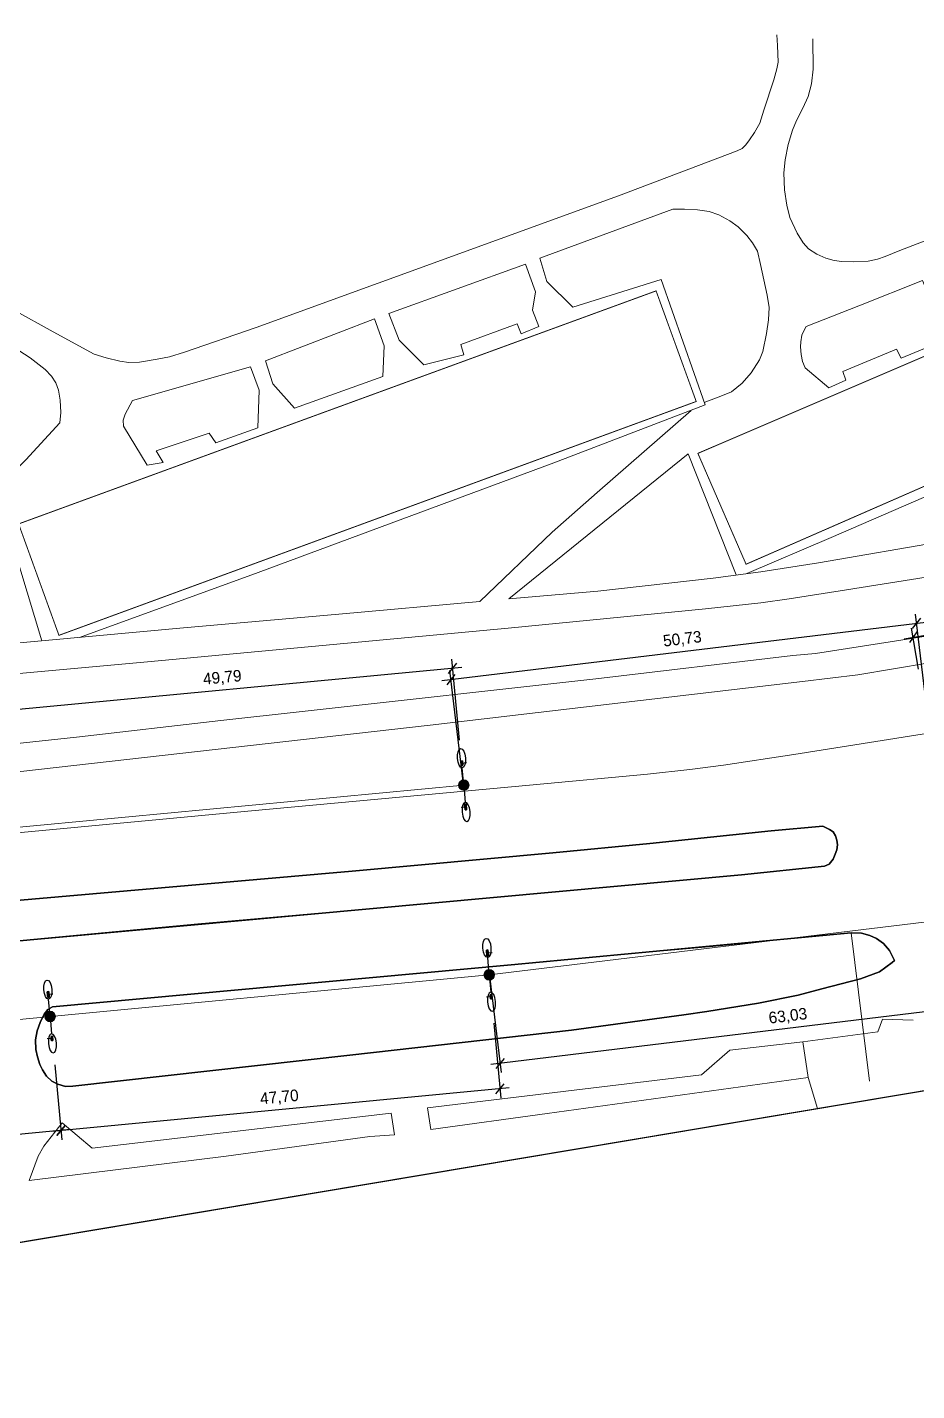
# Model space of a CAD drawing. Extents: x -105 to 2796, y -10 to 1087.
# Drawn here: x 206.5 to 302.7, y -9.6 to 137.9 of the extents above; entities that cross this region are included whole.
import ezdxf

# ---------------------------------------------------------------- set-up
doc = ezdxf.new("R2010")
doc.units = 0
doc.header["$MEASUREMENT"] = 0
for name, color, linetype in [('_МЕЖЕВОЙ_П-ЗУ_НОВЫЕ', 7, 'Continuous'), ('DLXLUM02', 1, 'Continuous'), ('DLXLUM03', 3, 'Continuous'), ('DLXLUM04', 5, 'Continuous'), ('DLXLUMEX', 2, 'Continuous'), ('DLXSCENE', 7, 'Continuous'), ('Размeh', 7, 'Continuous')]:
    doc.layers.add(name, color=color, linetype=linetype)
doc.layers.add('ОСВЕЩЕНИЕ', color=7, linetype='Continuous', lineweight=15)
doc.layers.add('ситуация', color=7, linetype='Continuous', lineweight=15)
doc.dimstyles.new('Благоуст', dxfattribs={"dimtxt": 1.25, "dimasz": 1, "dimexe": 1, "dimexo": 0.4085, "dimgap": 0.55, "dimtad": 1, "dimzin": 0, "dimtxsty": 'Standard', "dimblk": 'OBLIQUE', "dimcen": 0.6975, "dimdle": 1, "dimclrt": 256, "dimazin": 0, "dimtfac": 1, "dimtofl": 0, "dimtmove": 1, "dimatfit": 3, "dimldrblk": 'OBLIQUE', "dimfxl": 1, "dimtolj": 1, "dimtzin": 0, "dimarcsym": 0})

# ---------------------------------------------------------------- blocks, each defined once
blk = doc.blocks.new('*U56')
for p, q in [((0.06, 0.33), (-0.11, 0.32)), ((-0.11, 0.32), (0.06, 0.33)), ((-0.11, 0.28), (-0.11, 0.32)), ((-0.11, 0.32), (-0.06, -0.25)), ((-0.11, 0.32), (-0.11, 0.28)), ((-0.06, -0.25), (-0.11, 0.32)), ((0.06, 0.29), (-0.11, 0.28)), ((-0.11, 0.28), (0.06, 0.29)), ((-0.11, 0.28), (-0.06, -0.29)), ((-0.06, -0.29), (-0.11, 0.28)), ((0.06, 0.29), (0.06, 0.33)), ((0.06, 0.33), (0.06, 0.29)), ((0.1, -0.24), (0.06, 0.33)), ((0.06, 0.33), (0.1, -0.24)), ((0.11, -0.28), (0.06, 0.29)), ((0.06, 0.29), (0.11, -0.28)), ((-0.06, -0.25), (0.1, -0.24)), ((0.1, -0.24), (-0.06, -0.25)), ((-0.06, -0.25), (-0.06, -0.29)), ((-0.06, -0.29), (-0.06, -0.25)), ((-0.06, -0.29), (0.11, -0.28)), ((0.11, -0.28), (-0.06, -0.29)), ((0.11, -0.28), (0.1, -0.24)), ((0.1, -0.24), (0.11, -0.28))]:
    blk.add_line(p, q)
at = {"color": 1}
blk.add_line((0, 0.04), (0.5, 0.08), dxfattribs=at)
at = {"layer": 'DLXLUMEX', "color": 7}
blk.add_text('2', height=0.1, dxfattribs=at).set_placement((0, 0))
blk = doc.blocks.new('*U67')
for p, q in [((0.07, 0.22), (-0.1, 0.2)), ((-0.1, 0.2), (0.07, 0.22)), ((-0.1, 0.2), (-0.07, -0.22)), ((-0.07, -0.22), (-0.1, 0.2)), ((-0.1, 0.2), (-0.1, 0.17)), ((-0.1, 0.17), (-0.1, 0.2)), ((0.07, 0.19), (-0.1, 0.17)), ((-0.1, 0.17), (0.07, 0.19)), ((-0.1, 0.17), (-0.06, -0.25)), ((-0.06, -0.25), (-0.1, 0.17)), ((0.1, -0.2), (0.07, 0.22)), ((0.07, 0.19), (0.07, 0.22)), ((0.07, 0.22), (0.1, -0.2)), ((0.07, 0.22), (0.07, 0.19)), ((0.11, -0.23), (0.07, 0.19)), ((0.07, 0.19), (0.11, -0.23)), ((-0.07, -0.22), (0.1, -0.2)), ((0.1, -0.2), (-0.07, -0.22)), ((-0.07, -0.22), (-0.06, -0.25)), ((-0.06, -0.25), (-0.07, -0.22)), ((-0.06, -0.25), (0.11, -0.23)), ((0.11, -0.23), (-0.06, -0.25)), ((0.1, -0.2), (0.11, -0.23)), ((0.11, -0.23), (0.1, -0.2))]:
    blk.add_line(p, q)
at = {"color": 1}
blk.add_line((0, -0.03), (-0.5, -0.07), dxfattribs=at)
at = {"layer": 'DLXLUMEX', "color": 7}
blk.add_text('4', height=0.1, dxfattribs=at).set_placement((0, 0))
blk = doc.blocks.new('*U78')
for p, q in [((0.06, 0.33), (-0.11, 0.31)), ((-0.11, 0.31), (0.06, 0.33)), ((0.06, 0.31), (-0.11, 0.29)), ((-0.11, 0.29), (-0.11, 0.31)), ((-0.11, 0.31), (-0.06, -0.29)), ((-0.11, 0.31), (-0.11, 0.29)), ((-0.11, 0.29), (0.06, 0.31)), ((-0.06, -0.29), (-0.11, 0.31)), ((-0.11, 0.29), (-0.06, -0.31)), ((-0.06, -0.31), (-0.11, 0.29)), ((0.06, 0.31), (0.06, 0.33)), ((0.11, -0.27), (0.06, 0.33)), ((0.06, 0.33), (0.06, 0.31)), ((0.06, 0.33), (0.11, -0.27)), ((0.11, -0.29), (0.06, 0.31)), ((0.06, 0.31), (0.11, -0.29)), ((-0.06, -0.29), (0.11, -0.27)), ((0.11, -0.27), (-0.06, -0.29)), ((-0.06, -0.31), (0.11, -0.29)), ((-0.06, -0.29), (-0.06, -0.31)), ((0.11, -0.29), (-0.06, -0.31)), ((-0.06, -0.31), (-0.06, -0.29)), ((0.11, -0.29), (0.11, -0.27)), ((0.11, -0.27), (0.11, -0.29))]:
    blk.add_line(p, q)
at = {"color": 1}
blk.add_line((0, 0.02), (0.5, 0.06), dxfattribs=at)
at = {"layer": 'DLXLUMEX', "color": 7}
blk.add_text('3', height=0.1, dxfattribs=at).set_placement((0, 0))
blk = doc.blocks.new('*U89')
for p, q in [((0.07, 0.22), (-0.1, 0.2)), ((-0.1, 0.2), (0.07, 0.22)), ((-0.1, 0.2), (-0.07, -0.22)), ((-0.07, -0.22), (-0.1, 0.2)), ((-0.1, 0.2), (-0.1, 0.17)), ((-0.1, 0.17), (-0.1, 0.2)), ((0.07, 0.19), (-0.1, 0.17)), ((-0.1, 0.17), (0.07, 0.19)), ((-0.1, 0.17), (-0.06, -0.25)), ((-0.06, -0.25), (-0.1, 0.17)), ((0.1, -0.2), (0.07, 0.22)), ((0.07, 0.19), (0.07, 0.22)), ((0.07, 0.22), (0.1, -0.2)), ((0.07, 0.22), (0.07, 0.19)), ((0.11, -0.23), (0.07, 0.19)), ((0.07, 0.19), (0.11, -0.23)), ((-0.07, -0.22), (0.1, -0.2)), ((0.1, -0.2), (-0.07, -0.22)), ((-0.07, -0.22), (-0.06, -0.25)), ((-0.06, -0.25), (-0.07, -0.22)), ((-0.06, -0.25), (0.11, -0.23)), ((0.11, -0.23), (-0.06, -0.25)), ((0.1, -0.2), (0.11, -0.23)), ((0.11, -0.23), (0.1, -0.2))]:
    blk.add_line(p, q)
at = {"color": 1}
blk.add_line((0, -0.03), (-0.5, -0.07), dxfattribs=at)
at = {"layer": 'DLXLUMEX', "color": 7}
blk.add_text('4', height=0.1, dxfattribs=at).set_placement((0, 0))
blk = doc.blocks.new('*U100')
for p, q in [((0.07, 0.25), (-0.1, 0.23)), ((-0.1, 0.23), (0.07, 0.25)), ((-0.1, 0.2), (-0.1, 0.23)), ((-0.1, 0.23), (-0.07, -0.19)), ((-0.1, 0.23), (-0.1, 0.2)), ((-0.07, -0.19), (-0.1, 0.23)), ((0.07, 0.22), (-0.1, 0.2)), ((-0.1, 0.2), (0.07, 0.22)), ((-0.1, 0.2), (-0.07, -0.22)), ((-0.07, -0.22), (-0.1, 0.2)), ((0.07, 0.22), (0.07, 0.25)), ((0.1, -0.17), (0.07, 0.25)), ((0.07, 0.25), (0.07, 0.22)), ((0.07, 0.25), (0.1, -0.17)), ((0.1, -0.2), (0.07, 0.22)), ((0.07, 0.22), (0.1, -0.2)), ((-0.07, -0.19), (0.1, -0.17)), ((0.1, -0.17), (-0.07, -0.19)), ((-0.07, -0.19), (-0.07, -0.22)), ((-0.07, -0.22), (-0.07, -0.19)), ((-0.07, -0.22), (0.1, -0.2)), ((0.1, -0.2), (-0.07, -0.22)), ((0.1, -0.2), (0.1, -0.17)), ((0.1, -0.17), (0.1, -0.2))]:
    blk.add_line(p, q)
at = {"color": 1}
blk.add_line((0, 0.03), (0.5, 0.07), dxfattribs=at)
at = {"layer": 'DLXLUMEX', "color": 7}
blk.add_text('4', height=0.1, dxfattribs=at).set_placement((0, 0))
blk = doc.blocks.new('*U112')
for p, q in [((0.06, 0.29), (-0.11, 0.28)), ((-0.11, 0.28), (0.06, 0.29)), ((-0.11, 0.28), (-0.06, -0.29)), ((-0.06, -0.29), (-0.11, 0.28)), ((-0.11, 0.28), (-0.11, 0.24)), ((-0.11, 0.24), (-0.11, 0.28)), ((0.06, 0.25), (-0.11, 0.24)), ((-0.11, 0.24), (0.06, 0.25)), ((-0.11, 0.24), (-0.06, -0.33)), ((-0.06, -0.33), (-0.11, 0.24)), ((0.11, -0.28), (0.06, 0.29)), ((0.06, 0.25), (0.06, 0.29)), ((0.06, 0.29), (0.11, -0.28)), ((0.06, 0.29), (0.06, 0.25)), ((0.11, -0.32), (0.06, 0.25)), ((0.06, 0.25), (0.11, -0.32)), ((-0.06, -0.29), (0.11, -0.28)), ((0.11, -0.28), (-0.06, -0.29)), ((-0.06, -0.29), (-0.06, -0.33)), ((-0.06, -0.33), (-0.06, -0.29)), ((-0.06, -0.33), (0.11, -0.32)), ((0.11, -0.32), (-0.06, -0.33)), ((0.11, -0.28), (0.11, -0.32)), ((0.11, -0.32), (0.11, -0.28))]:
    blk.add_line(p, q)
at = {"color": 1}
blk.add_line((0, -0.04), (-0.49, -0.08), dxfattribs=at)
at = {"layer": 'DLXLUMEX', "color": 7}
blk.add_text('3', height=0.1, dxfattribs=at).set_placement((0, 0))
blk = doc.blocks.new('*U206')
for p, q in [((273.82, 49.63), (286.92, 51)), ((286.92, 51), (273.82, 49.63)), ((286.92, 51), (292.5, 51.48)), ((292.5, 51.48), (286.92, 51)), ((292.5, 51.48), (293.23, 51.15)), ((293.23, 51.15), (292.5, 51.48)), ((293.23, 51.15), (293.62, 50.87)), ((293.62, 50.87), (293.23, 51.15)), ((293.62, 50.87), (293.89, 50.44)), ((293.89, 50.44), (293.62, 50.87)), ((293.89, 50.44), (294.03, 49.99)), ((294.03, 49.99), (293.89, 50.44)), ((263.31, 48.62), (273.82, 49.63)), ((273.82, 49.63), (263.31, 48.62)), ((294.03, 48.94), (293.86, 48.46)), ((293.86, 48.46), (294.03, 48.94)), ((294.03, 49.99), (294.09, 49.46)), ((294.09, 49.46), (294.03, 49.99)), ((294.09, 49.46), (294.03, 48.94)), ((294.03, 48.94), (294.09, 49.46)), ((241.61, 46.63), (263.31, 48.62)), ((263.31, 48.62), (241.61, 46.63)), ((293.18, 47.37), (292.7, 47.17)), ((292.7, 47.17), (293.18, 47.37)), ((293.62, 47.93), (293.18, 47.37)), ((293.18, 47.37), (293.62, 47.93)), ((293.86, 48.46), (293.62, 47.93)), ((293.62, 47.93), (293.86, 48.46)), ((283.7, 46.23), (194.45, 38.07)), ((194.45, 38.07), (283.7, 46.23)), ((200.52, 43.03), (241.61, 46.63)), ((241.61, 46.63), (200.52, 43.03)), ((292.7, 47.17), (283.7, 46.23)), ((283.7, 46.23), (292.7, 47.17)), ((258.82, 36.5), (295.57, 39.96)), ((295.57, 39.96), (258.82, 36.5)), ((295.57, 39.96), (296.7, 39.91)), ((296.7, 39.91), (295.57, 39.96)), ((296.7, 39.91), (297.58, 39.66)), ((297.58, 39.66), (296.7, 39.91)), ((297.58, 39.66), (298.32, 39.36)), ((298.32, 39.36), (297.58, 39.66)), ((298.32, 39.36), (299.06, 38.81)), ((299.06, 38.81), (298.32, 39.36)), ((299.06, 38.81), (299.73, 38.06)), ((299.73, 38.06), (299.06, 38.81)), ((299.73, 38.06), (300.26, 36.96)), ((300.26, 36.96), (299.73, 38.06)), ((300.26, 36.96), (300.01, 36.75)), ((300.01, 36.75), (300.26, 36.96)), ((209.2, 31.94), (258.82, 36.5)), ((258.82, 36.5), (209.2, 31.94)), ((298.63, 35.74), (296.59, 34.98)), ((296.59, 34.98), (298.63, 35.74)), ((300.01, 36.75), (298.63, 35.74)), ((298.63, 35.74), (300.01, 36.75)), ((110.11, -9.56), (371.34, 34.31)), ((296.59, 34.98), (292.4, 33.9)), ((292.4, 33.9), (296.59, 34.98)), ((289.85, 33.23), (285.57, 32.34)), ((285.57, 32.34), (289.85, 33.23)), ((292.4, 33.9), (289.85, 33.23)), ((289.85, 33.23), (292.4, 33.9)), ((207.89, 30.27), (208.32, 31.18)), ((208.32, 31.18), (207.89, 30.27)), ((208.32, 31.18), (208.71, 31.68)), ((208.71, 31.68), (208.32, 31.18)), ((208.71, 31.68), (209.2, 31.94)), ((209.2, 31.94), (208.71, 31.68)), ((277.47, 31.1), (265.34, 29.43)), ((265.34, 29.43), (277.47, 31.1)), ((279.96, 31.45), (277.47, 31.1)), ((277.47, 31.1), (279.96, 31.45)), ((285.57, 32.34), (279.96, 31.45)), ((279.96, 31.45), (285.57, 32.34)), ((207.56, 29.35), (207.89, 30.27)), ((207.89, 30.27), (207.56, 29.35)), ((207.39, 28.38), (207.56, 29.35)), ((207.56, 29.35), (207.39, 28.38)), ((207.41, 27.34), (207.39, 28.38)), ((207.39, 28.38), (207.41, 27.34)), ((265.34, 29.43), (241.36, 26.74)), ((241.36, 26.74), (265.34, 29.43)), ((207.58, 26.54), (207.41, 27.34)), ((207.41, 27.34), (207.58, 26.54)), ((241.36, 26.74), (211.42, 23.36)), ((211.42, 23.36), (241.36, 26.74)), ((207.83, 25.72), (207.58, 26.54)), ((207.58, 26.54), (207.83, 25.72)), ((208.13, 25.13), (207.83, 25.72)), ((207.83, 25.72), (208.13, 25.13)), ((208.55, 24.46), (208.13, 25.13)), ((208.13, 25.13), (208.55, 24.46)), ((209.14, 23.92), (208.55, 24.46)), ((208.55, 24.46), (209.14, 23.92)), ((209.78, 23.58), (209.14, 23.92)), ((209.14, 23.92), (209.78, 23.58)), ((210.61, 23.33), (209.78, 23.58)), ((209.78, 23.58), (210.61, 23.33)), ((211.42, 23.36), (210.61, 23.33)), ((210.61, 23.33), (211.42, 23.36))]:
    blk.add_line(p, q)
blk = doc.blocks.new('_Oblique')
at = {"layer": 'Размeh', "color": 0, "lineweight": -2}
blk.add_line((-0.5, -0.5), (0.5, 0.5), dxfattribs=at)
blk = doc.blocks.new('*D472')
at = {"layer": 'Defpoints', "color": 0, "ltscale": 100, "transparency": 16777216}
for p in [(351.1, 80.13), (351.74, 76.3), (302.92, 68.09)]:
    blk.add_point(p, dxfattribs=at)
at = {"layer": 'ситуация', "color": 0, "lineweight": -2, "ltscale": 100, "transparency": 16777216}
for p, q in [((351.67, 76.7), (350.93, 81.12)), ((301.29, 71.76), (352.08, 80.3)), ((302.86, 68.49), (302.11, 72.91))]:
    blk.add_line(p, q, dxfattribs=at)
for p, rotation in [((351.1, 80.13), 9.541582263003438), ((302.28, 71.93), 189.5415822630034)]:
    blk.add_blockref('_Oblique', p, dxfattribs=dict(at, rotation=rotation))
at = {"layer": 'ситуация', "ltscale": 100, "transparency": 16777216, "insert": (326.48, 77.29), "char_height": 1.25, "attachment_point": 5, "rotation": 9.5416}
blk.add_mtext('\\A1;49,50', dxfattribs=at)
blk = doc.blocks.new('*D566')
at = {"layer": 'Defpoints', "color": 0, "ltscale": 100, "transparency": 16777216}
for p in [(209.41, 26.11), (166.1, 22), (166.82, 14.48)]:
    blk.add_point(p, dxfattribs=at)
at = {"layer": 'ситуация', "color": 0, "lineweight": -2, "ltscale": 100, "transparency": 16777216}
for p, q in [((209.45, 25.7), (210.22, 17.59)), ((166.14, 21.59), (166.91, 13.48)), ((211.12, 18.68), (165.82, 14.38))]:
    blk.add_line(p, q, dxfattribs=at)
for p, rotation in [((210.12, 18.58), 5.417246034938099), ((166.82, 14.48), 185.4172460349382)]:
    blk.add_blockref('_Oblique', p, dxfattribs=dict(at, rotation=rotation))
at = {"layer": 'ситуация', "ltscale": 100, "transparency": 16777216, "insert": (188.35, 17.8), "char_height": 1.25, "attachment_point": 5, "rotation": 5.4172}
blk.add_mtext('\\A1;43,50', dxfattribs=at)
blk = doc.blocks.new('*D567')
at = {"layer": 'Defpoints', "color": 0, "ltscale": 100, "transparency": 16777216}
for p in [(256.9, 30.61), (209.41, 26.11), (210.12, 18.58)]:
    blk.add_point(p, dxfattribs=at)
at = {"layer": 'ситуация', "color": 0, "lineweight": -2, "ltscale": 100, "transparency": 16777216}
for p, q in [((256.94, 30.2), (257.71, 22.09)), ((209.45, 25.7), (210.22, 17.59)), ((258.61, 23.18), (209.13, 18.49))]:
    blk.add_line(p, q, dxfattribs=at)
for p, rotation in [((257.61, 23.09), 5.41724603493586), ((210.12, 18.58), 185.4172460349359)]:
    blk.add_blockref('_Oblique', p, dxfattribs=dict(at, rotation=rotation))
at = {"layer": 'ситуация', "ltscale": 100, "transparency": 16777216, "insert": (233.75, 22.11), "char_height": 1.25, "attachment_point": 5, "rotation": 5.4172}
blk.add_mtext('\\A1;47,70', dxfattribs=at)
blk = doc.blocks.new('*D591')
at = {"layer": 'Defpoints', "color": 0, "ltscale": 100, "transparency": 16777216}
for p in [(319.01, 43), (256.44, 35.42), (257.6, 25.83)]:
    blk.add_point(p, dxfattribs=at)
at = {"layer": 'ситуация', "color": 0, "lineweight": -2, "ltscale": 100, "transparency": 16777216}
for p, q in [((319.06, 42.6), (320.3, 32.42)), ((256.49, 35.01), (257.72, 24.84)), ((321.17, 33.54), (256.61, 25.71))]:
    blk.add_line(p, q, dxfattribs=at)
for p, rotation in [((320.18, 33.42), 6.912940476621979), ((257.6, 25.83), 186.912940476622)]:
    blk.add_blockref('_Oblique', p, dxfattribs=dict(at, rotation=rotation))
at = {"layer": 'ситуация', "ltscale": 100, "transparency": 16777216, "insert": (288.74, 30.89), "char_height": 1.25, "attachment_point": 5, "rotation": 6.9129}
blk.add_mtext('\\A1;63,03', dxfattribs=at)
blk = doc.blocks.new('*D572')
at = {"layer": 'Defpoints', "color": 0, "ltscale": 100, "transparency": 16777216}
for p in [(202.92, 63.86), (253.26, 60.38), (203.69, 55.68)]:
    blk.add_point(p, dxfattribs=at)
at = {"layer": 'ситуация', "color": 0, "lineweight": -2, "ltscale": 100, "transparency": 16777216}
for p, q in [((253.22, 60.78), (252.39, 69.56)), ((253.48, 68.66), (201.92, 63.77)), ((203.65, 56.08), (202.82, 64.86))]:
    blk.add_line(p, q, dxfattribs=at)
for p, rotation in [((252.49, 68.56), 5.417246034932903), ((202.92, 63.86), 185.4172460349329)]:
    blk.add_blockref('_Oblique', p, dxfattribs=dict(at, rotation=rotation))
at = {"layer": 'ситуация', "ltscale": 100, "transparency": 16777216, "insert": (227.58, 67.49), "char_height": 1.25, "attachment_point": 5, "rotation": 5.4172}
blk.add_mtext('\\A1;49,79', dxfattribs=at)
blk = doc.blocks.new('*D573')
at = {"layer": 'Defpoints', "color": 0, "ltscale": 100, "transparency": 16777216}
for p in [(302.66, 73.44), (304.04, 62.03), (253.68, 55.94)]:
    blk.add_point(p, dxfattribs=at)
at = {"layer": 'ситуация', "color": 0, "lineweight": -2, "ltscale": 100, "transparency": 16777216}
for p, q in [((303.99, 62.43), (302.54, 74.43)), ((251.31, 67.23), (303.65, 73.56)), ((253.63, 56.34), (252.18, 68.34))]:
    blk.add_line(p, q, dxfattribs=at)
for p, rotation in [((302.66, 73.44), 6.895966836837721), ((252.3, 67.35), 186.8959668368377)]:
    blk.add_blockref('_Oblique', p, dxfattribs=dict(at, rotation=rotation))
at = {"layer": 'ситуация', "ltscale": 100, "transparency": 16777216, "insert": (277.33, 71.66), "char_height": 1.25, "attachment_point": 5, "rotation": 6.896}
blk.add_mtext('\\A1;50,73', dxfattribs=at)

msp = doc.modelspace()

# ---------------------------------------------------------------- hatches: boundary and pattern name
at = {"layer": 'ОСВЕЩЕНИЕ', "linetype": 'Continuous', "lineweight": 18}
h = msp.add_hatch(color=7, dxfattribs=at)
edge = h.paths.add_edge_path()
edge.add_arc((253.683, 55.935), 0.572, 0, 360)
h = msp.add_hatch(color=7, dxfattribs=at)
edge = h.paths.add_edge_path()
edge.add_arc((256.442, 35.417), 0.572, 0, 360)
h = msp.add_hatch(color=7, dxfattribs=at)
edge = h.paths.add_edge_path()
edge.add_arc((208.955, 30.914), 0.572, 0, 360)

# ---------------------------------------------------------------- linework, layer by layer
at = {"layer": '_МЕЖЕВОЙ_П-ЗУ_НОВЫЕ', "color": 1, "lineweight": 18, "const_width": 0.1}
for points in [[(279, 91.81), (346.81, 120.87), (351.82, 109.39), (284.21, 79.82)], [(279, 91.81), (346.81, 120.87), (351.82, 109.39), (284.21, 79.82)], [(205.55, 84.18), (274.48, 109.38), (278.82, 97.42), (209.91, 72.13)], [(205.55, 84.18), (274.48, 109.38), (278.82, 97.42), (209.91, 72.13)]]:
    msp.add_lwpolyline(points, close=True, dxfattribs=at)
at = {"layer": '_МЕЖЕВОЙ_П-ЗУ_НОВЫЕ', "color": 7, "lineweight": 18, "const_width": 0.1}
for points in [[(279, 91.81), (346.81, 120.87), (351.82, 109.39), (284.21, 79.82)], [(279, 91.81), (346.81, 120.87), (351.82, 109.39), (284.21, 79.82)], [(205.55, 84.18), (274.48, 109.38), (278.82, 97.42), (209.91, 72.13)], [(205.55, 84.18), (274.48, 109.38), (278.82, 97.42), (209.91, 72.13)]]:
    msp.add_lwpolyline(points, close=True, dxfattribs=at)
at = {"layer": 'ОСВЕЩЕНИЕ', "color": 7, "linetype": 'Continuous', "lineweight": 18}
for centre in [(253.683, 55.935), (253.683, 55.935), (256.442, 35.417), (256.442, 35.417), (208.955, 30.914), (208.955, 30.914)]:
    msp.add_circle(centre, 0.572, dxfattribs=at)
at = {"layer": 'ситуация', "color": 6, "ltscale": 100}
msp.add_line((988.148, 137.889), (110.11, -9.56), dxfattribs=at)
at = {"layer": 'ситуация', "color": 0, "lineweight": 25}
for p, q in [((253.683, 55.935), (253.522, 57.803)), ((253.683, 55.935), (253.842, 54.067)), ((256.442, 35.417), (256.281, 37.285)), ((256.442, 35.417), (256.601, 33.549)), ((208.955, 30.914), (208.794, 32.782)), ((208.955, 30.914), (209.114, 29.046))]:
    msp.add_line(p, q, dxfattribs=at)
at = {"layer": 'ситуация', "color": 1, "ltscale": 100}
for p, q in [((154.437, 46.524), (253.683, 55.935)), ((256.442, 35.417), (319.014, 43.004)), ((165.649, 26.807), (256.442, 35.417))]:
    msp.add_line(p, q, dxfattribs=at)
at = {"layer": 'ситуация', "ltscale": 100}
msp.add_line((295.568, 39.965), (297.555, 23.913), dxfattribs=at)
at = {"layer": 'ситуация', "linetype": 'Continuous', "lineweight": 18, "flags": 128}
for points in [[(204.997, 107.348), (209.296, 104.962), (213.728, 102.535), (215.004, 102.141), (216.484, 101.794), (217.454, 101.645), (218.609, 101.681), (220.515, 101.996), (221.878, 102.253), (223.499, 102.769), (231.229, 105.412), (270.433, 119.673), (283.244, 124.52), (283.787, 124.77), (284.193, 125.189), (284.58, 125.702), (285.14, 126.498), (285.707, 127.519), (286.148, 128.94), (287.208, 132.195), (287.536, 133.382), (287.673, 134.123), (287.621, 135.918), (287.535, 137.066)], [(204.997, 107.348), (209.296, 104.962), (213.728, 102.535), (215.004, 102.141), (216.484, 101.794), (217.454, 101.645), (218.609, 101.681), (220.515, 101.996), (221.878, 102.253), (223.499, 102.769), (231.229, 105.412), (270.433, 119.673), (283.244, 124.52), (283.787, 124.77), (284.193, 125.189), (284.58, 125.702), (285.14, 126.498), (285.707, 127.519), (286.148, 128.94), (287.208, 132.195), (287.536, 133.382), (287.673, 134.123), (287.621, 135.918), (287.535, 137.066)], [(291.447, 136.628), (291.47, 133.353), (291.274, 131.762), (290.927, 130.415), (290.344, 129.154), (289.648, 127.804), (289.215, 126.758), (288.768, 125.194), (288.451, 123.552), (288.288, 122.145), (288.353, 120.32), (288.615, 118.655), (288.932, 117.301), (289.736, 115.624), (290.389, 114.573), (290.954, 113.943), (291.86, 113.363), (292.839, 112.935), (293.726, 112.666), (294.564, 112.562), (295.806, 112.513), (297.414, 112.583), (298.431, 112.794), (299.258, 113.101), (300.853, 113.739), (355.732, 134.88)], [(291.447, 136.628), (291.47, 133.353), (291.274, 131.762), (290.927, 130.415), (290.344, 129.154), (289.648, 127.804), (289.215, 126.758), (288.768, 125.194), (288.451, 123.552), (288.288, 122.145), (288.353, 120.32), (288.615, 118.655), (288.932, 117.301), (289.736, 115.624), (290.389, 114.573), (290.954, 113.943), (291.86, 113.363), (292.839, 112.935), (293.726, 112.666), (294.564, 112.562), (295.806, 112.513), (297.414, 112.583), (298.431, 112.794), (299.258, 113.101), (300.853, 113.739), (355.732, 134.88)], [(334.025, 123.214), (335.561, 119.85), (337.589, 118.751), (347.306, 121.669), (353.399, 109.124), (315.552, 92.288), (293.419, 82.721)], [(334.025, 123.214), (335.561, 119.85), (337.589, 118.751), (347.306, 121.669), (353.399, 109.124), (315.552, 92.288), (293.419, 82.721)], [(275.023, 110.612), (265.491, 107.611), (262.684, 110.382), (261.906, 112.926), (276.299, 118.209), (277.549, 118.221), (278.972, 118.16), (280.212, 117.96), (281.279, 117.611), (282.441, 116.966), (283.371, 116.294), (284.288, 115.357), (284.904, 114.567), (285.462, 113.682), (285.77, 112.247), (286.508, 108.904), (286.717, 107.584), (286.638, 106.257), (286.415, 104.78), (286.025, 102.822), (285.663, 101.914), (284.746, 100.528), (283.797, 99.417), (282.649, 98.469), (281.67, 98.067), (279.692, 97.297)], [(275.023, 110.612), (265.491, 107.611), (262.684, 110.382), (261.906, 112.926), (276.299, 118.209), (277.549, 118.221), (278.972, 118.16), (280.212, 117.96), (281.279, 117.611), (282.441, 116.966), (283.371, 116.294), (284.288, 115.357), (284.904, 114.567), (285.462, 113.682), (285.77, 112.247), (286.508, 108.904), (286.717, 107.584), (286.638, 106.257), (286.415, 104.78), (286.025, 102.822), (285.663, 101.914), (284.746, 100.528), (283.797, 99.417), (282.649, 98.469), (281.67, 98.067), (279.692, 97.297)], [(260.356, 112.275), (245.596, 106.93), (246.704, 104.045), (249.373, 101.384), (253.703, 102.451), (253.355, 103.575), (259.456, 105.813), (259.878, 104.734), (261.797, 105.525), (261.105, 107.308), (261.437, 109.288), (260.356, 112.275)], [(260.356, 112.275), (245.596, 106.93), (246.704, 104.045), (249.373, 101.384), (253.703, 102.451), (253.355, 103.575), (259.456, 105.813), (259.878, 104.734), (261.797, 105.525), (261.105, 107.308), (261.437, 109.288), (260.356, 112.275)], [(275.023, 110.612), (279.779, 97.048)], [(275.023, 110.612), (279.779, 97.048)], [(290.715, 105.539), (296.409, 107.77), (303.283, 110.496), (304.672, 107.21), (304.537, 103.594), (300.973, 102.12), (300.478, 103.078), (294.687, 100.654), (295, 99.713), (293.142, 98.886), (290.613, 101.067), (290.33, 101.747), (290.185, 102.508), (290.099, 103.321), (290.122, 103.867), (290.257, 104.609), (290.481, 105.128), (290.715, 105.539)], [(290.715, 105.539), (296.409, 107.77), (303.283, 110.496), (304.672, 107.21), (304.537, 103.594), (300.973, 102.12), (300.478, 103.078), (294.687, 100.654), (295, 99.713), (293.142, 98.886), (290.613, 101.067), (290.33, 101.747), (290.185, 102.508), (290.099, 103.321), (290.122, 103.867), (290.257, 104.609), (290.481, 105.128), (290.715, 105.539)], [(138.578, 65.499), (151.806, 66.582), (177.487, 68.745), (184.196, 69.361), (206.319, 91.12), (210, 95.117), (210.109, 96.245), (210.059, 97.559), (209.861, 98.637), (209.588, 99.436), (209.096, 100.143), (208.427, 100.881), (206.815, 102.153), (203.95, 103.984), (200.838, 105.694), (198.495, 106.712), (197.197, 107.131), (195.966, 107.465), (194.977, 107.79), (194.536, 107.868), (194.079, 107.904), (193.6, 107.884), (188.933, 106.273), (191.008, 100.549)], [(138.578, 65.499), (151.806, 66.582), (177.487, 68.745), (184.196, 69.361), (206.319, 91.12), (210, 95.117), (210.109, 96.245), (210.059, 97.559), (209.861, 98.637), (209.588, 99.436), (209.096, 100.143), (208.427, 100.881), (206.815, 102.153), (203.95, 103.984), (200.838, 105.694), (198.495, 106.712), (197.197, 107.131), (195.966, 107.465), (194.977, 107.79), (194.536, 107.868), (194.079, 107.904), (193.6, 107.884), (188.933, 106.273), (191.008, 100.549)], [(232.229, 101.827), (244.019, 106.373), (245.083, 103.425), (244.916, 100.121), (235.381, 96.682), (233.021, 99.325), (232.229, 101.827)], [(232.229, 101.827), (244.019, 106.373), (245.083, 103.425), (244.916, 100.121), (235.381, 96.682), (233.021, 99.325), (232.229, 101.827)], [(221.187, 90.834), (219.45, 90.551), (216.883, 94.737), (216.856, 95.387), (217.076, 96.031), (217.847, 97.513), (230.607, 101.177), (231.562, 98.661), (231.411, 94.561), (226.879, 92.958), (226.157, 94.007), (220.41, 92.072), (221.187, 90.834)], [(221.187, 90.834), (219.45, 90.551), (216.883, 94.737), (216.856, 95.387), (217.076, 96.031), (217.847, 97.513), (230.607, 101.177), (231.562, 98.661), (231.411, 94.561), (226.879, 92.958), (226.157, 94.007), (220.41, 92.072), (221.187, 90.834)], [(279.779, 97.048), (263.429, 90.776), (231.466, 78.91), (212.126, 71.908)], [(279.779, 97.048), (263.429, 90.776), (231.466, 78.91), (212.126, 71.908)], [(263.229, 83.273), (268.108, 87.564), (278.27, 96.434)], [(263.229, 83.273), (268.108, 87.564), (278.27, 96.434)], [(258.563, 76.062), (268.179, 76.922), (280.638, 78.322), (285.822, 79.014), (292.059, 79.988), (305.843, 82.354), (321.73, 85.212), (338.225, 88.197), (352.137, 90.782), (364.005, 93.026)], [(258.563, 76.062), (268.179, 76.922), (280.638, 78.322), (285.822, 79.014), (292.059, 79.988), (305.843, 82.354), (321.73, 85.212), (338.225, 88.197), (352.137, 90.782), (364.005, 93.026)], [(283.15, 78.657), (277.941, 91.767), (258.563, 76.062)], [(283.15, 78.657), (277.941, 91.767), (258.563, 76.062)], [(126.411, 61.473), (149.048, 63.079), (181.401, 65.806), (219.502, 69.281), (258.501, 72.916), (279.821, 75.004), (285.796, 75.639), (288.866, 76.069), (295.058, 77.054), (305.278, 78.685), (314.368, 80.431), (325.355, 82.472), (341.473, 85.462), (364.384, 89.886)], [(126.411, 61.473), (149.048, 63.079), (181.401, 65.806), (219.502, 69.281), (258.501, 72.916), (279.821, 75.004), (285.796, 75.639), (288.866, 76.069), (295.058, 77.054), (305.278, 78.685), (314.368, 80.431), (325.355, 82.472), (341.473, 85.462), (364.384, 89.886)], [(204.214, 84.333), (189.203, 69.712), (198.527, 70.66), (223.366, 72.94), (240.189, 74.418), (255.435, 75.782)], [(204.214, 84.333), (189.203, 69.712), (198.527, 70.66), (223.366, 72.94), (240.189, 74.418), (255.435, 75.782)], [(204.214, 84.333), (208.074, 71.536)], [(204.214, 84.333), (208.074, 71.536)], [(255.435, 75.782), (263.229, 83.273)], [(255.435, 75.782), (263.229, 83.273)], [(293.419, 82.721), (284.304, 78.811)], [(293.419, 82.721), (284.304, 78.811)], [(138.441, 54.203), (158.069, 55.813), (185.453, 58.305), (211.81, 61.12), (227.401, 62.904), (236.212, 63.911), (267.959, 67.417), (289.281, 69.933), (291.734, 70.162), (302.089, 71.792), (316.075, 74.048), (366.999, 82.297)], [(138.441, 54.203), (158.069, 55.813), (185.453, 58.305), (211.81, 61.12), (227.401, 62.904), (236.212, 63.911), (267.959, 67.417), (289.281, 69.933), (291.734, 70.162), (302.089, 71.792), (316.075, 74.048), (366.999, 82.297)], [(344.526, 75.911), (368.25, 80.053), (368.504, 79.023), (368.591, 78.145), (368.415, 77.36), (367.933, 76.118), (367.339, 75.076), (366.31, 73.881), (364.998, 72.689), (363.598, 71.667), (362.753, 71.173), (362.173, 70.926), (361.457, 70.781), (357.147, 69.98), (289.377, 59.254), (281.782, 58.084), (278.125, 57.607), (273.546, 57.117), (261.192, 55.981), (230.348, 53.111), (203.498, 50.576)], [(344.526, 75.911), (368.25, 80.053), (368.504, 79.023), (368.591, 78.145), (368.415, 77.36), (367.933, 76.118), (367.339, 75.076), (366.31, 73.881), (364.998, 72.689), (363.598, 71.667), (362.753, 71.173), (362.173, 70.926), (361.457, 70.781), (357.147, 69.98), (289.377, 59.254), (281.782, 58.084), (278.125, 57.607), (273.546, 57.117), (261.192, 55.981), (230.348, 53.111), (203.498, 50.576)], [(138.441, 54.203), (137.166, 51.026), (175.018, 54.402), (193.328, 56.052), (205.771, 57.414), (250.037, 62.415), (290.31, 67.121), (296.293, 67.875), (304.024, 69.163), (336.21, 74.597), (336.584, 72.441), (344.886, 73.728), (344.526, 75.911)], [(138.441, 54.203), (137.166, 51.026), (175.018, 54.402), (193.328, 56.052), (205.771, 57.414), (250.037, 62.415), (290.31, 67.121), (296.293, 67.875), (304.024, 69.163), (336.21, 74.597), (336.584, 72.441), (344.886, 73.728), (344.526, 75.911)], [(194.45, 38.074), (224.919, 40.917), (257.517, 43.803), (282.941, 46.158), (292.698, 47.171), (293.184, 47.374), (293.616, 47.927), (293.863, 48.456), (294.026, 48.944), (294.093, 49.463), (294.032, 49.995), (293.891, 50.441), (293.617, 50.869), (293.233, 51.15), (292.504, 51.485), (288.402, 51.122), (273.819, 49.628), (256.891, 47.996), (241.614, 46.629), (229.064, 45.528), (214.901, 44.29), (200.521, 43.028)], [(194.45, 38.074), (224.919, 40.917), (257.517, 43.803), (282.941, 46.158), (292.698, 47.171), (293.184, 47.374), (293.616, 47.927), (293.863, 48.456), (294.026, 48.944), (294.093, 49.463), (294.032, 49.995), (293.891, 50.441), (293.617, 50.869), (293.233, 51.15), (292.504, 51.485), (288.402, 51.122), (273.819, 49.628), (256.891, 47.996), (241.614, 46.629), (229.064, 45.528), (214.901, 44.29), (200.521, 43.028)], [(209.203, 31.942), (208.714, 31.682), (208.32, 31.178), (207.89, 30.267), (207.556, 29.355), (207.391, 28.383), (207.409, 27.337), (207.576, 26.54), (207.827, 25.719), (208.128, 25.131), (208.547, 24.464), (209.145, 23.924), (209.777, 23.585), (210.609, 23.334), (211.422, 23.359), (217.351, 24.01), (239.218, 26.505), (265.34, 29.431), (279.96, 31.451), (285.568, 32.336), (289.854, 33.228), (293.731, 34.24), (296.586, 34.977), (298.625, 35.745), (300.012, 36.75), (300.261, 36.961), (299.733, 38.056), (299.06, 38.811), (298.318, 39.361), (297.575, 39.663), (296.695, 39.91), (295.568, 39.965), (294.01, 39.812), (280.633, 38.498), (270.378, 37.574), (223.119, 33.2), (209.203, 31.942)], [(209.203, 31.942), (208.714, 31.682), (208.32, 31.178), (207.89, 30.267), (207.556, 29.355), (207.391, 28.383), (207.409, 27.337), (207.576, 26.54), (207.827, 25.719), (208.128, 25.131), (208.547, 24.464), (209.145, 23.924), (209.777, 23.585), (210.609, 23.334), (211.422, 23.359), (217.351, 24.01), (239.218, 26.505), (265.34, 29.431), (279.96, 31.451), (285.568, 32.336), (289.854, 33.228), (293.731, 34.24), (296.586, 34.977), (298.625, 35.745), (300.012, 36.75), (300.261, 36.961), (299.733, 38.056), (299.06, 38.811), (298.318, 39.361), (297.575, 39.663), (296.695, 39.91), (295.568, 39.965), (294.01, 39.812), (280.633, 38.498), (270.378, 37.574), (223.119, 33.2), (209.203, 31.942)], [(290.336, 28.155), (298.467, 29.268), (298.969, 30.621), (302.294, 30.514)], [(290.336, 28.155), (298.467, 29.268), (298.969, 30.621), (302.294, 30.514)], [(249.749, 21.028), (250.126, 18.684), (262.717, 20.432), (290.922, 24.31), (290.336, 28.155), (282.456, 27.255), (279.387, 24.591), (249.749, 21.028)], [(249.749, 21.028), (250.126, 18.684), (262.717, 20.432), (290.922, 24.31), (290.336, 28.155), (282.456, 27.255), (279.387, 24.591), (249.749, 21.028)], [(290.922, 24.31), (291.947, 20.976)], [(290.922, 24.31), (291.947, 20.976)], [(210.276, 19.412), (213.511, 16.686), (245.839, 20.458), (246.191, 18.102), (243.511, 17.949), (227.997, 15.794), (206.681, 13.163), (207.669, 15.803), (208.292, 16.895), (209.066, 17.884), (210.276, 19.412)], [(210.276, 19.412), (213.511, 16.686), (245.839, 20.458), (246.191, 18.102), (243.511, 17.949), (227.997, 15.794), (206.681, 13.163), (207.669, 15.803), (208.292, 16.895), (209.066, 17.884), (210.276, 19.412)], [(206.681, 13.163), (206.681, 13.163), (206.681, 13.163)], [(206.681, 13.163), (206.681, 13.163), (206.681, 13.163)]]:
    msp.add_lwpolyline(points, dxfattribs=at)
at = {"layer": 'ситуация', "color": 0, "lineweight": 25}
for centre in [(253.432, 58.84), (256.191, 38.322), (208.704, 33.819)]:
    msp.add_ellipse(centre, major_axis=(-0.084, 1.038), ratio=0.418921, dxfattribs=at)
at = {"layer": 'ситуация', "color": 0, "lineweight": 25, "extrusion": (0, 0, -1)}
for centre in [(253.931, 53.03), (256.689, 32.511), (209.202, 28.008)]:
    msp.add_ellipse(centre, major_axis=(0.094, -1.037), ratio=0.418921, dxfattribs=at)

# ---------------------------------------------------------------- block references
at = {"layer": 'DLXLUM02'}
msp.add_blockref('*U56', (208.753, 33.271), dxfattribs=at)
at = {"layer": 'DLXLUM03'}
for name, p in [('*U112', (253.882, 53.579)), ('*U78', (256.24, 37.774))]:
    msp.add_blockref(name, p, dxfattribs=at)
at = {"layer": 'DLXLUM04'}
for name, p in [('*U100', (253.481, 58.292)), ('*U89', (256.64, 33.061)), ('*U67', (209.153, 28.558))]:
    msp.add_blockref(name, p, dxfattribs=at)
at = {"layer": 'DLXSCENE'}
msp.add_blockref('*U206', (0, 0), dxfattribs=at)

# ---------------------------------------------------------------- dimensions: what is measured, and where the dimension line sits
at = {"layer": 'ситуация', "ltscale": 100}
dim = msp.add_aligned_dim(p1=(302.925, 68.09), p2=(351.74, 76.296), distance=3.892, dimstyle='Благоуст', dxfattribs=at)
dim.commit()
dim.dimension.update_dxf_attribs({"geometry": '*D472', "text_midpoint": (326.475, 77.293)})
at = {"layer": 'ситуация', "color": 7, "ltscale": 100}
for p1, p2, distance, picture, middle in [((253.683, 55.935), (304.042, 62.026), 11.498, '*D573', (277.328, 71.665)), ((253.262, 60.378), (203.693, 55.677), -8.221, '*D572', (227.58, 67.485)), ((319.014, 43.004), (256.442, 35.417), 9.656, '*D591', (288.736, 30.894)), ((256.897, 30.611), (209.41, 26.107), 7.557, '*D567', (233.747, 22.109)), ((209.41, 26.107), (166.105, 22.001), 7.557, '*D566', (188.35, 17.804))]:
    dim = msp.add_aligned_dim(p1=p1, p2=p2, distance=distance, dimstyle='Благоуст', dxfattribs=at)
    dim.commit()
    dim.dimension.update_dxf_attribs({"geometry": picture, "text_midpoint": middle})

doc.saveas('drawing.dxf')
